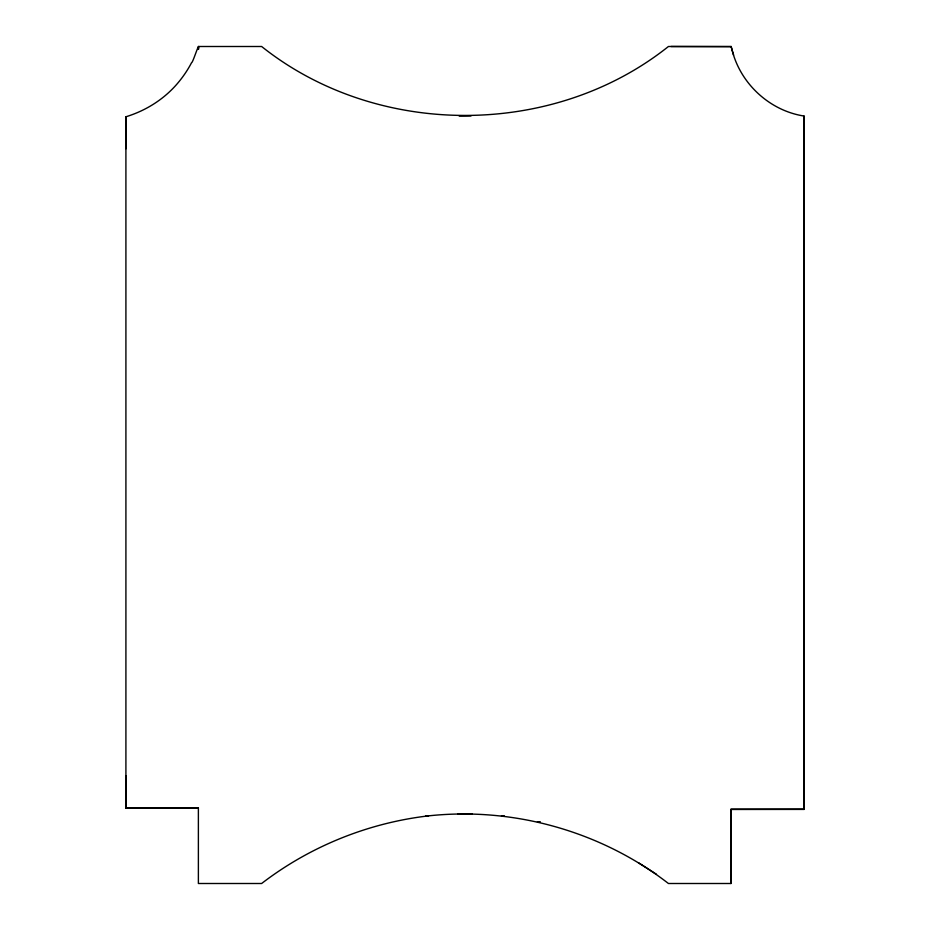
<?xml version="1.0" encoding="UTF-8"?>
<svg xmlns="http://www.w3.org/2000/svg" width="930" height="930" viewBox="0 0 930 930"><rect width="100%" height="100%" fill="white"/><g stroke="black" fill="none" stroke-linecap="round" stroke-linejoin="round"><path stroke-width="1.4" d="M198.381 808.135L125.91 808.1L126.015 775.818M425.684 815.819L428.579 815.854C513.395 806.729 600.978 831.222 668.438 883.5L730.957 883.5L730.957 809.135L804.09 809.1L804.09 116.041C768.959 110.658 739.094 82.433 731.561 47.732M198.497 49.371C200.31 38.13 192.859 63.17 191.58 62.659C187.523 70.413 182.547 77.632 176.816 84.235C163.401 99.661 145.429 110.833 125.91 116.773L125.91 808.1M803.985 123.365L804.09 116.111L804.09 809.414L730.957 809.472L730.957 883.5M428.579 815.854C368.117 822.922 309.923 846.393 261.632 883.5L198.381 883.5L198.381 807.74L125.91 807.728M731.05 46.523L733.596 55.126M537.389 821.853L540.26 821.678M501.421 815.854L504.316 815.819M731.329 46.5L668.438 46.5C553.025 138.396 377.034 138.43 261.632 46.5L198.381 46.5L198.381 49.371M459.211 116.111L471.01 115.971M457.758 813.89L472.335 813.89M670.995 46.5L731.073 46.651M638.457 862.738L656.464 874.27M803.962 805.066L804.09 809.1M803.985 802.16L804.09 809.414M125.91 116.773L126.015 148.73"/></g></svg>
